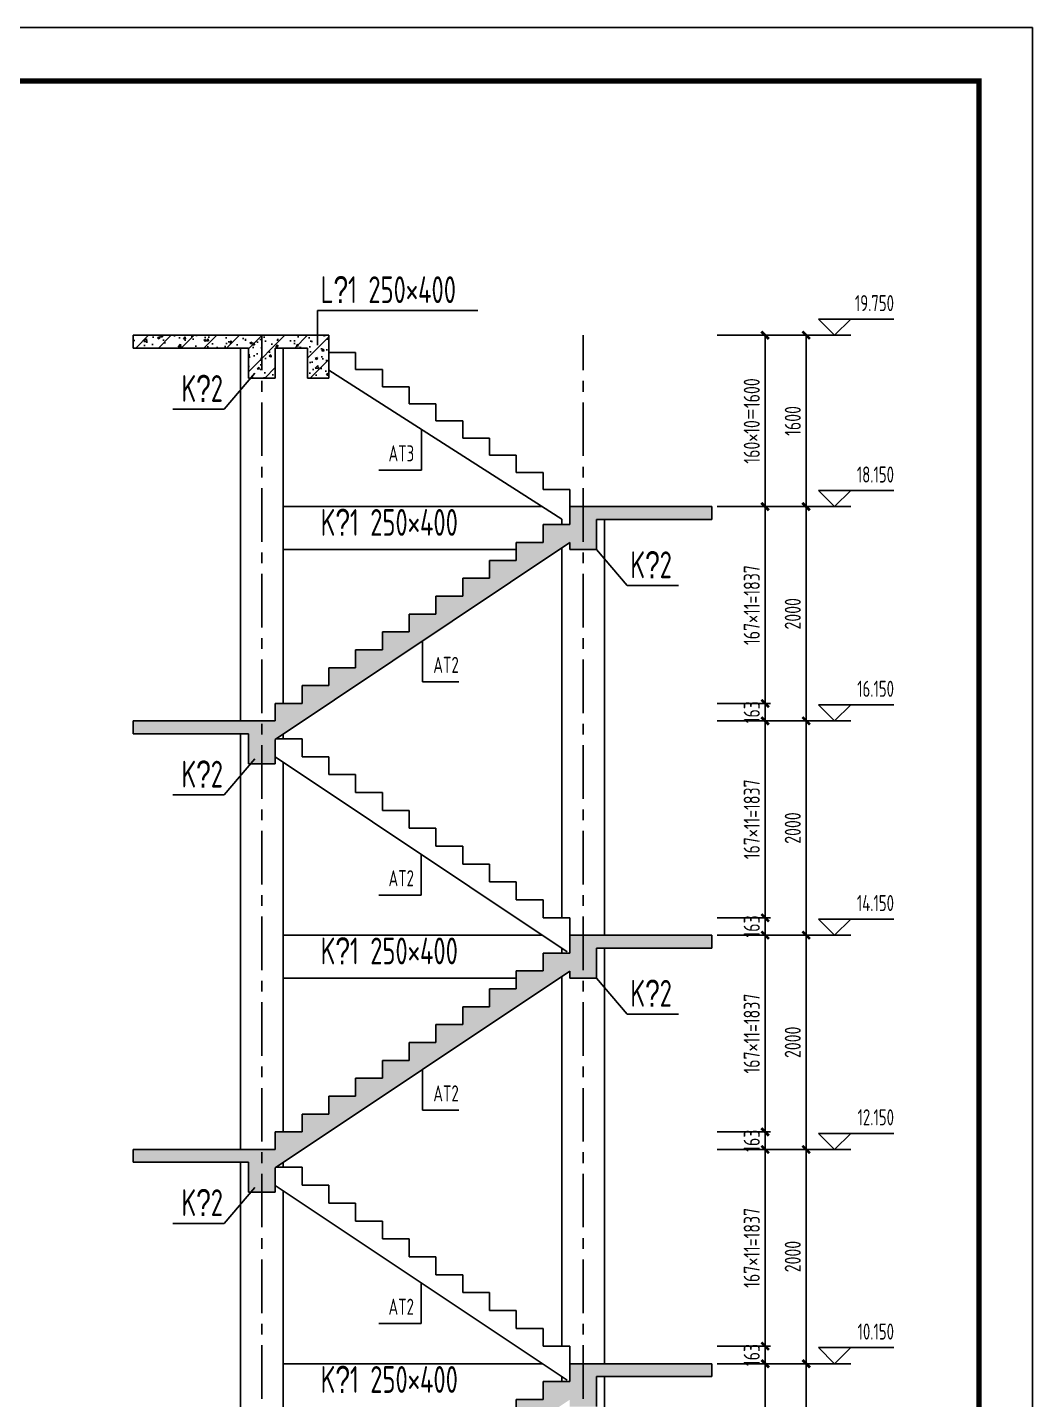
# Model space of a CAD drawing. Extents: x 665703 to 1047784, y -160603 to 92239.
# Drawn here: x 830371 to 849137, y -126801 to -101186 of the extents above; entities that cross this region are included whole.
import ezdxf
from ezdxf.enums import TextEntityAlignment as Align

# ---------------------------------------------------------------- set-up
doc = ezdxf.new("R2010")
doc.units = 0
doc.header["$LTSCALE"] = 800
doc.linetypes.add('CENTER', pattern=[2, 1.25, -0.25, 0.25, -0.25])
doc.layers.get('0').update_dxf_attribs({"linetype": 'CONTINUOUS'})
doc.layers.get('Defpoints').update_dxf_attribs({"linetype": 'CONTINUOUS'})
for name, color, linetype in [('AXIS', 4, 'CENTER'), ('DIM', 2, 'CONTINUOUS'), ('HATCH', 254, 'CONTINUOUS'), ('TEXT', 7, 'CONTINUOUS'), ('THIN', 7, 'CONTINUOUS'), ('TK', 7, 'CONTINUOUS'), ('中粗', 3, 'CONTINUOUS')]:
    doc.layers.add(name, color=color, linetype=linetype)
doc.styles.add('TSSD_Dimension', font='Tssdeng.shx', dxfattribs={"width": 0.75, "bigfont": 'hztxt.shx'})
doc.styles.add('TSSD_Label', font='Tssdeng.shx', dxfattribs={"width": 0.7, "bigfont": 'hztxt.shx'})
doc.styles.add('TSSD_Norm', font='Tssdeng.shx', dxfattribs={"bigfont": 'hztxt.shx'})
doc.dimstyles.new('TSSD_50_100', dxfattribs={"dimtxt": 300, "dimasz": 100, "dimexe": 100, "dimexo": 100, "dimgap": 100, "dimtad": 1, "dimdec": 0, "dimlfac": 0.5, "dimzin": 0, "dimdsep": 46, "dimtxsty": 'TSSD_Dimension', "dimblk": '_tsdbk', "dimcen": 0, "dimdle": 100, "dimclrt": 7, "dimadec": 0, "dimazin": 0, "dimtfac": 1, "dimtdec": 0, "dimtix": 1, "dimtmove": 2, "dimatfit": 3, "dimldrblk": '_tsdbk', "dimfxl": 0, "dimtolj": 1, "dimtzin": 0, "dimarcsym": 0})
pattern_1 = [(50, (-126409.8, 98630.35), (430.35611, -37.65128), [45, -495]), (355, (-126409.8, 98630.35), (-83.2508, 451.31528), [36, -396]), (100.4514, (-126373.9, 98627.2), (347.10563, 413.66373), [38.24411, -420.68527]), (46.1842, (-126409.8, 98750.35), (640.34463, -99.3114), [67.5, -742.5]), (96.6356, (-126356.4, 98742.1), (560.79762, 584.47072), [57.36617, -631.0278]), (351.1842, (-126409.8, 98750.35), (560.79717, 584.47116), [54, -594]), (21, (-126349.8, 98720.35), (358.14423, -241.57133), [45, -495]), (326, (-126349.8, 98720.35), (145.9892, 435.09003), [36, -396]), (71.4514, (-126319.94, 98700.2), (504.13358, 193.5183), [38.24411, -420.68527]), (37.5, (-126409.78, 98630.35), (7.295913, 199.736312), [0, -391.2, 0, -402, 0, -397.5]), (7.5, (-126409.78, 98630.35), (157.841722, 236.647027), [0, -229.2, 0, -382.2, 0, -151.5]), (327.5, (-126543.58, 98630.35), (320.293462, -13.532923), [0, -150, 0, -468, 0, -621]), (317.5, (-126603.58, 98630.35), (349.9117, 60.06299), [0, -195, 0, -310.8, 0, -441]), (45, (-126409.78, 98630.35), (-212.13203, 212.13203), [])]

# ---------------------------------------------------------------- blocks, each defined once
blk = doc.blocks.new('_tsdbk')
blk.add_line((-1, 0), (0, 0))
blk.add_lwpolyline([(-0.7, -0.7, 0.5, 0.5, 0), (0.7, 0.7, 0.5, 0.5, 0)], format="xyseb")
blk = doc.blocks.new('*D620')
at = {"layer": 'Defpoints', "color": 0, "transparency": 16777216}
for p in [(837047, -126132), (838044, -126132), (837047, -129806)]:
    blk.add_point(p, dxfattribs=at)
at = {"layer": 'DIM', "color": 0, "lineweight": -2, "transparency": 16777216}
for p, q in [((837147, -126132), (838144, -126132)), ((838044, -129706), (838044, -126232)), ((837147, -129806), (838144, -129806))]:
    blk.add_line(p, q, dxfattribs=at)
at = {"layer": 'DIM', "color": 0, "lineweight": -2, "transparency": 16777216, "xscale": 100, "yscale": 100, "zscale": 100}
for p, rotation in [((838044, -126132), 90), ((838044, -129806), 270)]:
    blk.add_blockref('_tsdbk', p, dxfattribs=dict(at, rotation=rotation))
at = {"layer": 'DIM', "color": 7, "transparency": 16777216, "insert": (837794, -127969), "char_height": 300, "attachment_point": 5, "rotation": 90, "style": 'TSSD_Dimension'}
blk.add_mtext('\\A1;167×11=1837', dxfattribs=at)
blk = doc.blocks.new('*D621')
at = {"layer": 'Defpoints', "color": 0, "transparency": 16777216}
for p in [(837047, -126132), (838810, -126132), (837047, -130132)]:
    blk.add_point(p, dxfattribs=at)
at = {"layer": 'DIM', "color": 0, "lineweight": -2, "transparency": 16777216}
for p, q in [((837147, -126132), (838910, -126132)), ((838810, -130032), (838810, -126232)), ((837147, -130132), (838910, -130132))]:
    blk.add_line(p, q, dxfattribs=at)
at = {"layer": 'DIM', "color": 0, "lineweight": -2, "transparency": 16777216, "xscale": 100, "yscale": 100, "zscale": 100}
for p, rotation in [((838810, -126132), 90), ((838810, -130132), 270)]:
    blk.add_blockref('_tsdbk', p, dxfattribs=dict(at, rotation=rotation))
at = {"layer": 'DIM', "color": 7, "transparency": 16777216, "insert": (838560, -128132), "char_height": 300, "attachment_point": 5, "rotation": 90, "style": 'TSSD_Dimension'}
blk.add_mtext('\\A1;2000', dxfattribs=at)
blk = doc.blocks.new('*D622')
at = {"layer": 'Defpoints', "color": 0, "transparency": 16777216}
for p in [(837047, -125806), (838044, -125806), (837047, -126132)]:
    blk.add_point(p, dxfattribs=at)
at = {"layer": 'DIM', "color": 0, "lineweight": -2, "transparency": 16777216}
for p, q in [((838044, -125706), (838044, -125606)), ((837147, -125806), (838144, -125806)), ((838044, -126132), (838044, -125806)), ((837147, -126132), (838144, -126132)), ((838044, -126232), (838044, -126332))]:
    blk.add_line(p, q, dxfattribs=at)
at = {"layer": 'DIM', "color": 0, "lineweight": -2, "transparency": 16777216, "xscale": 100, "yscale": 100, "zscale": 100}
for p, rotation in [((838044, -125806), 270), ((838044, -126132), 90)]:
    blk.add_blockref('_tsdbk', p, dxfattribs=dict(at, rotation=rotation))
at = {"layer": 'DIM', "color": 7, "transparency": 16777216, "insert": (837794, -125969), "char_height": 300, "attachment_point": 5, "rotation": 90, "style": 'TSSD_Dimension'}
blk.add_mtext('\\A1;163', dxfattribs=at)
blk = doc.blocks.new('*D623')
at = {"layer": 'Defpoints', "color": 0, "transparency": 16777216}
for p in [(837047, -122132), (838044, -122132), (837047, -125806)]:
    blk.add_point(p, dxfattribs=at)
at = {"layer": 'DIM', "color": 0, "lineweight": -2, "transparency": 16777216}
for p, q in [((837147, -122132), (838144, -122132)), ((838044, -125706), (838044, -122232)), ((837147, -125806), (838144, -125806))]:
    blk.add_line(p, q, dxfattribs=at)
at = {"layer": 'DIM', "color": 0, "lineweight": -2, "transparency": 16777216, "xscale": 100, "yscale": 100, "zscale": 100}
for p, rotation in [((838044, -122132), 90), ((838044, -125806), 270)]:
    blk.add_blockref('_tsdbk', p, dxfattribs=dict(at, rotation=rotation))
at = {"layer": 'DIM', "color": 7, "transparency": 16777216, "insert": (837794, -123969), "char_height": 300, "attachment_point": 5, "rotation": 90, "style": 'TSSD_Dimension'}
blk.add_mtext('\\A1;167×11=1837', dxfattribs=at)
blk = doc.blocks.new('*D624')
at = {"layer": 'Defpoints', "color": 0, "transparency": 16777216}
for p in [(837047, -122132), (838810, -122132), (837047, -126132)]:
    blk.add_point(p, dxfattribs=at)
at = {"layer": 'DIM', "color": 0, "lineweight": -2, "transparency": 16777216}
for p, q in [((837147, -122132), (838910, -122132)), ((838810, -126032), (838810, -122232)), ((837147, -126132), (838910, -126132))]:
    blk.add_line(p, q, dxfattribs=at)
at = {"layer": 'DIM', "color": 0, "lineweight": -2, "transparency": 16777216, "xscale": 100, "yscale": 100, "zscale": 100}
for p, rotation in [((838810, -122132), 90), ((838810, -126132), 270)]:
    blk.add_blockref('_tsdbk', p, dxfattribs=dict(at, rotation=rotation))
at = {"layer": 'DIM', "color": 7, "transparency": 16777216, "insert": (838560, -124132), "char_height": 300, "attachment_point": 5, "rotation": 90, "style": 'TSSD_Dimension'}
blk.add_mtext('\\A1;2000', dxfattribs=at)
blk = doc.blocks.new('*D625')
at = {"layer": 'Defpoints', "color": 0, "transparency": 16777216}
for p in [(837047, -121806), (838044, -121806), (837047, -122132)]:
    blk.add_point(p, dxfattribs=at)
at = {"layer": 'DIM', "color": 0, "lineweight": -2, "transparency": 16777216}
for p, q in [((838044, -121706), (838044, -121606)), ((837147, -121806), (838144, -121806)), ((838044, -122132), (838044, -121806)), ((837147, -122132), (838144, -122132)), ((838044, -122232), (838044, -122332))]:
    blk.add_line(p, q, dxfattribs=at)
at = {"layer": 'DIM', "color": 0, "lineweight": -2, "transparency": 16777216, "xscale": 100, "yscale": 100, "zscale": 100}
for p, rotation in [((838044, -121806), 270), ((838044, -122132), 90)]:
    blk.add_blockref('_tsdbk', p, dxfattribs=dict(at, rotation=rotation))
at = {"layer": 'DIM', "color": 7, "transparency": 16777216, "insert": (837794, -121969), "char_height": 300, "attachment_point": 5, "rotation": 90, "style": 'TSSD_Dimension'}
blk.add_mtext('\\A1;163', dxfattribs=at)
blk = doc.blocks.new('*D626')
at = {"layer": 'Defpoints', "color": 0, "transparency": 16777216}
for p in [(837047, -118132), (838044, -118132), (837047, -121806)]:
    blk.add_point(p, dxfattribs=at)
at = {"layer": 'DIM', "color": 0, "lineweight": -2, "transparency": 16777216}
for p, q in [((837147, -118132), (838144, -118132)), ((838044, -121706), (838044, -118232)), ((837147, -121806), (838144, -121806))]:
    blk.add_line(p, q, dxfattribs=at)
at = {"layer": 'DIM', "color": 0, "lineweight": -2, "transparency": 16777216, "xscale": 100, "yscale": 100, "zscale": 100}
for p, rotation in [((838044, -118132), 90), ((838044, -121806), 270)]:
    blk.add_blockref('_tsdbk', p, dxfattribs=dict(at, rotation=rotation))
at = {"layer": 'DIM', "color": 7, "transparency": 16777216, "insert": (837794, -119969), "char_height": 300, "attachment_point": 5, "rotation": 90, "style": 'TSSD_Dimension'}
blk.add_mtext('\\A1;167×11=1837', dxfattribs=at)
blk = doc.blocks.new('*D627')
at = {"layer": 'Defpoints', "color": 0, "transparency": 16777216}
for p in [(837047, -118132), (838810, -118132), (837047, -122132)]:
    blk.add_point(p, dxfattribs=at)
at = {"layer": 'DIM', "color": 0, "lineweight": -2, "transparency": 16777216}
for p, q in [((837147, -118132), (838910, -118132)), ((838810, -122032), (838810, -118232)), ((837147, -122132), (838910, -122132))]:
    blk.add_line(p, q, dxfattribs=at)
at = {"layer": 'DIM', "color": 0, "lineweight": -2, "transparency": 16777216, "xscale": 100, "yscale": 100, "zscale": 100}
for p, rotation in [((838810, -118132), 90), ((838810, -122132), 270)]:
    blk.add_blockref('_tsdbk', p, dxfattribs=dict(at, rotation=rotation))
at = {"layer": 'DIM', "color": 7, "transparency": 16777216, "insert": (838560, -120132), "char_height": 300, "attachment_point": 5, "rotation": 90, "style": 'TSSD_Dimension'}
blk.add_mtext('\\A1;2000', dxfattribs=at)
blk = doc.blocks.new('*D628')
at = {"layer": 'Defpoints', "color": 0, "transparency": 16777216}
for p in [(837047, -117806), (838044, -117806), (837047, -118132)]:
    blk.add_point(p, dxfattribs=at)
at = {"layer": 'DIM', "color": 0, "lineweight": -2, "transparency": 16777216}
for p, q in [((837147, -117806), (838144, -117806)), ((838044, -117706), (838044, -117606)), ((838044, -118132), (838044, -117806)), ((837147, -118132), (838144, -118132)), ((838044, -118232), (838044, -118332))]:
    blk.add_line(p, q, dxfattribs=at)
at = {"layer": 'DIM', "color": 0, "lineweight": -2, "transparency": 16777216, "xscale": 100, "yscale": 100, "zscale": 100}
for p, rotation in [((838044, -117806), 270), ((838044, -118132), 90)]:
    blk.add_blockref('_tsdbk', p, dxfattribs=dict(at, rotation=rotation))
at = {"layer": 'DIM', "color": 7, "transparency": 16777216, "insert": (837794, -117969), "char_height": 300, "attachment_point": 5, "rotation": 90, "style": 'TSSD_Dimension'}
blk.add_mtext('\\A1;163', dxfattribs=at)
blk = doc.blocks.new('*D629')
at = {"layer": 'Defpoints', "color": 0, "transparency": 16777216}
for p in [(837047, -114132), (838044, -114132), (837047, -117806)]:
    blk.add_point(p, dxfattribs=at)
at = {"layer": 'DIM', "color": 0, "lineweight": -2, "transparency": 16777216}
for p, q in [((837147, -114132), (838144, -114132)), ((838044, -117706), (838044, -114232)), ((837147, -117806), (838144, -117806))]:
    blk.add_line(p, q, dxfattribs=at)
at = {"layer": 'DIM', "color": 0, "lineweight": -2, "transparency": 16777216, "xscale": 100, "yscale": 100, "zscale": 100}
for p, rotation in [((838044, -114132), 90), ((838044, -117806), 270)]:
    blk.add_blockref('_tsdbk', p, dxfattribs=dict(at, rotation=rotation))
at = {"layer": 'DIM', "color": 7, "transparency": 16777216, "insert": (837794, -115969), "char_height": 300, "attachment_point": 5, "rotation": 90, "style": 'TSSD_Dimension'}
blk.add_mtext('\\A1;167×11=1837', dxfattribs=at)
blk = doc.blocks.new('*D630')
at = {"layer": 'Defpoints', "color": 0, "transparency": 16777216}
for p in [(837047, -114132), (838810, -114132), (837047, -118132)]:
    blk.add_point(p, dxfattribs=at)
at = {"layer": 'DIM', "color": 0, "lineweight": -2, "transparency": 16777216}
for p, q in [((837147, -114132), (838910, -114132)), ((838810, -118032), (838810, -114232)), ((837147, -118132), (838910, -118132))]:
    blk.add_line(p, q, dxfattribs=at)
at = {"layer": 'DIM', "color": 0, "lineweight": -2, "transparency": 16777216, "xscale": 100, "yscale": 100, "zscale": 100}
for p, rotation in [((838810, -114132), 90), ((838810, -118132), 270)]:
    blk.add_blockref('_tsdbk', p, dxfattribs=dict(at, rotation=rotation))
at = {"layer": 'DIM', "color": 7, "transparency": 16777216, "insert": (838560, -116132), "char_height": 300, "attachment_point": 5, "rotation": 90, "style": 'TSSD_Dimension'}
blk.add_mtext('\\A1;2000', dxfattribs=at)
blk = doc.blocks.new('*D631')
at = {"layer": 'Defpoints', "color": 0, "transparency": 16777216}
for p in [(837047, -113806), (838044, -113806), (837047, -114132)]:
    blk.add_point(p, dxfattribs=at)
at = {"layer": 'DIM', "color": 0, "lineweight": -2, "transparency": 16777216}
for p, q in [((838044, -113706), (838044, -113606)), ((837147, -113806), (838144, -113806)), ((838044, -114132), (838044, -113806)), ((837147, -114132), (838144, -114132)), ((838044, -114232), (838044, -114332))]:
    blk.add_line(p, q, dxfattribs=at)
at = {"layer": 'DIM', "color": 0, "lineweight": -2, "transparency": 16777216, "xscale": 100, "yscale": 100, "zscale": 100}
for p, rotation in [((838044, -113806), 270), ((838044, -114132), 90)]:
    blk.add_blockref('_tsdbk', p, dxfattribs=dict(at, rotation=rotation))
at = {"layer": 'DIM', "color": 7, "transparency": 16777216, "insert": (837794, -113969), "char_height": 300, "attachment_point": 5, "rotation": 90, "style": 'TSSD_Dimension'}
blk.add_mtext('\\A1;163', dxfattribs=at)
blk = doc.blocks.new('*D632')
at = {"layer": 'Defpoints', "color": 0, "transparency": 16777216}
for p in [(837047, -110132), (838044, -110132), (837047, -113806)]:
    blk.add_point(p, dxfattribs=at)
at = {"layer": 'DIM', "color": 0, "lineweight": -2, "transparency": 16777216}
for p, q in [((837147, -110132), (838144, -110132)), ((838044, -113706), (838044, -110232)), ((837147, -113806), (838144, -113806))]:
    blk.add_line(p, q, dxfattribs=at)
at = {"layer": 'DIM', "color": 0, "lineweight": -2, "transparency": 16777216, "xscale": 100, "yscale": 100, "zscale": 100}
for p, rotation in [((838044, -110132), 90), ((838044, -113806), 270)]:
    blk.add_blockref('_tsdbk', p, dxfattribs=dict(at, rotation=rotation))
at = {"layer": 'DIM', "color": 7, "transparency": 16777216, "insert": (837794, -111969), "char_height": 300, "attachment_point": 5, "rotation": 90, "style": 'TSSD_Dimension'}
blk.add_mtext('\\A1;167×11=1837', dxfattribs=at)
blk = doc.blocks.new('*D633')
at = {"layer": 'Defpoints', "color": 0, "transparency": 16777216}
for p in [(837047, -110132), (838810, -110132), (837047, -114132)]:
    blk.add_point(p, dxfattribs=at)
at = {"layer": 'DIM', "color": 0, "lineweight": -2, "transparency": 16777216}
for p, q in [((837147, -110132), (838910, -110132)), ((838810, -114032), (838810, -110232)), ((837147, -114132), (838910, -114132))]:
    blk.add_line(p, q, dxfattribs=at)
at = {"layer": 'DIM', "color": 0, "lineweight": -2, "transparency": 16777216, "xscale": 100, "yscale": 100, "zscale": 100}
for p, rotation in [((838810, -110132), 90), ((838810, -114132), 270)]:
    blk.add_blockref('_tsdbk', p, dxfattribs=dict(at, rotation=rotation))
at = {"layer": 'DIM', "color": 7, "transparency": 16777216, "insert": (838560, -112132), "char_height": 300, "attachment_point": 5, "rotation": 90, "style": 'TSSD_Dimension'}
blk.add_mtext('\\A1;2000', dxfattribs=at)
blk = doc.blocks.new('*D634')
at = {"layer": 'Defpoints', "color": 0, "transparency": 16777216}
for p in [(837047, -106932), (838044, -106932), (837047, -110132)]:
    blk.add_point(p, dxfattribs=at)
at = {"layer": 'DIM', "color": 0, "lineweight": -2, "transparency": 16777216}
for p, q in [((837147, -106932), (838144, -106932)), ((838044, -110032), (838044, -107032)), ((837147, -110132), (838144, -110132))]:
    blk.add_line(p, q, dxfattribs=at)
at = {"layer": 'DIM', "color": 0, "lineweight": -2, "transparency": 16777216, "xscale": 100, "yscale": 100, "zscale": 100}
for p, rotation in [((838044, -106932), 90), ((838044, -110132), 270)]:
    blk.add_blockref('_tsdbk', p, dxfattribs=dict(at, rotation=rotation))
at = {"layer": 'DIM', "color": 7, "transparency": 16777216, "insert": (837794, -108532), "char_height": 300, "attachment_point": 5, "rotation": 90, "style": 'TSSD_Dimension'}
blk.add_mtext('\\A1;160×10＝1600', dxfattribs=at)
blk = doc.blocks.new('*D635')
at = {"layer": 'Defpoints', "color": 0, "transparency": 16777216}
for p in [(837047, -106932), (838810, -106932), (837047, -110132)]:
    blk.add_point(p, dxfattribs=at)
at = {"layer": 'DIM', "color": 0, "lineweight": -2, "transparency": 16777216}
for p, q in [((837147, -106932), (838910, -106932)), ((838810, -110032), (838810, -107032)), ((837147, -110132), (838910, -110132))]:
    blk.add_line(p, q, dxfattribs=at)
at = {"layer": 'DIM', "color": 0, "lineweight": -2, "transparency": 16777216, "xscale": 100, "yscale": 100, "zscale": 100}
for p, rotation in [((838810, -106932), 90), ((838810, -110132), 270)]:
    blk.add_blockref('_tsdbk', p, dxfattribs=dict(at, rotation=rotation))
at = {"layer": 'DIM', "color": 7, "transparency": 16777216, "insert": (838560, -108532), "char_height": 300, "attachment_point": 5, "rotation": 90, "style": 'TSSD_Dimension'}
blk.add_mtext('\\A1;1600', dxfattribs=at)

msp = doc.modelspace()

# ---------------------------------------------------------------- hatches: boundary and pattern name
at = {"layer": 'HATCH'}
h = msp.add_hatch(dxfattribs=at)
h.set_pattern_fill('ARMORED', color=256, scale=60, style=0)
h.set_pattern_definition(pattern_1)
h.paths.add_polyline_path([(834497.6, -107732.1), (834997.6, -107732.1), (834997.6, -107252.1), (834997.6, -107172.1), (835597.6, -107172.1), (835597.6, -107732.1), (835997.6, -107732.1), (835997.6, -107252.1), (835997.6, -106932.1), (832347.6, -106932.1), (832347.6, -107172.1), (834497.6, -107172.1)])
h = msp.add_hatch(dxfattribs=at)
h.set_pattern_fill('ARMORED', color=256, scale=60, style=0)
h.set_pattern_definition(pattern_1)
h.paths.add_polyline_path([(836997.6, -112470.1), (836997.6, -112804.1), (836497.6, -112804.1), (836497.6, -113138.1), (835997.6, -113138.1), (835997.6, -113472.1), (835497.6, -113472.1), (835497.6, -113806.1), (834997.6, -113806.1), (834997.6, -114132.1), (832347.6, -114132.1), (832347.6, -114372.1), (834497.6, -114372.1), (834497.6, -114932.1), (834997.6, -114932.1), (834997.6, -114476.9), (840497.6, -110802.9), (840497.6, -110932.1), (840997.6, -110932.1), (840997.6, -110372.1), (843147.6, -110372.1), (843147.6, -110132.1), (840497.6, -110132.1), (840497.6, -110466.1), (839997.6, -110466.1), (839997.6, -110800.1), (839497.6, -110800.1), (839497.6, -111134.1), (838997.6, -111134.1), (838997.6, -111468.1), (838497.6, -111468.1), (838497.6, -111802.1), (837997.6, -111802.1), (837997.6, -112136.1), (837497.6, -112136.1), (837497.6, -112470.1)])
h = msp.add_hatch(dxfattribs=at)
h.set_pattern_fill('ARMORED', color=256, scale=60, style=0)
h.set_pattern_definition(pattern_1)
h.paths.add_polyline_path([(836997.6, -120804.1), (836497.6, -120804.1), (836497.6, -121138.1), (835997.6, -121138.1), (835997.6, -121472.1), (835497.6, -121472.1), (835497.6, -121806.1), (834997.6, -121806.1), (834997.6, -122132.1), (832347.6, -122132.1), (832347.6, -122372.1), (834497.6, -122372.1), (834497.6, -122932.1), (834997.6, -122932.1), (834997.6, -122476.9), (840497.6, -118802.9), (840497.6, -118932.1), (840997.6, -118932.1), (840997.6, -118372.1), (843147.6, -118372.1), (843147.6, -118132.1), (840497.6, -118132.1), (840497.6, -118466.1), (839997.6, -118466.1), (839997.6, -118800.1), (839497.6, -118800.1), (839497.6, -119134.1), (838997.6, -119134.1), (838997.6, -119468.1), (838497.6, -119468.1), (838497.6, -119802.1), (837997.6, -119802.1), (837997.6, -120136.1), (837497.6, -120136.1), (837497.6, -120470.1), (836997.6, -120470.1)])
h = msp.add_hatch(dxfattribs=at)
h.set_pattern_fill('ARMORED', color=256, scale=60, style=0)
h.set_pattern_definition(pattern_1)
h.paths.add_polyline_path([(837997.6, -128136.1), (837497.6, -128136.1), (837497.6, -128470.1), (836997.6, -128470.1), (836997.6, -128804.1), (836497.6, -128804.1), (836497.6, -129138.1), (835997.6, -129138.1), (835997.6, -129472.1), (835497.6, -129472.1), (835497.6, -129806.1), (834997.6, -129806.1), (834997.6, -130132.1), (832347.6, -130132.1), (832347.6, -130372.1), (834497.6, -130372.1), (834497.6, -130932.1), (834997.6, -130932.1), (834997.6, -130476.9), (840497.6, -126802.9), (840497.6, -126932.1), (840997.6, -126932.1), (840997.6, -126372.1), (843147.6, -126372.1), (843147.6, -126132.1), (840497.6, -126132.1), (840497.6, -126466.1), (839997.6, -126466.1), (839997.6, -126800.1), (839497.6, -126800.1), (839497.6, -127134.1), (838997.6, -127134.1), (838997.6, -127468.1), (838497.6, -127468.1), (838497.6, -127802.1), (837997.6, -127802.1)])

# ---------------------------------------------------------------- linework, layer by layer
at = {"layer": 'AXIS'}
for p, q in [((834747.6, -147585.7), (834747.6, -106932.1)), ((840747.6, -147585.7), (840747.6, -106932.1))]:
    msp.add_line(p, q, dxfattribs=at)
at = {"layer": 'TEXT'}
for p, q in [((835785.5, -107118.4), (835785.5, -106469.4)), ((835785.5, -106469.4), (838778.5, -106469.4)), ((834616.2, -107640.7), (834045.1, -108313.8)), ((834045.1, -108313.8), (833085.1, -108313.8)), ((837726, -109451.9), (837726, -108690.7)), ((836934.8, -109451.9), (837726, -109451.9)), ((840997.6, -110932.1), (841568.7, -111605.2)), ((841568.7, -111605.2), (842528.7, -111605.2)), ((837747.6, -113401), (837747.6, -112639.9)), ((837747.6, -113401), (838423.9, -113401)), ((834616.2, -114840.7), (834045.1, -115513.8)), ((834045.1, -115513.8), (833085.1, -115513.8)), ((837721.7, -117383.7), (837721.7, -116622.5)), ((836930.5, -117383.7), (837721.7, -117383.7)), ((840997.6, -118932.1), (841568.7, -119605.2)), ((841568.7, -119605.2), (842528.7, -119605.2)), ((837747.6, -121401), (837747.6, -120639.9)), ((837747.6, -121401), (838423.9, -121401)), ((834616.2, -122840.7), (834045.1, -123513.8)), ((834045.1, -123513.8), (833085.1, -123513.8)), ((837721.7, -125383.7), (837721.7, -124622.5)), ((836930.5, -125383.7), (837721.7, -125383.7))]:
    msp.add_line(p, q, dxfattribs=at)
at = {"layer": 'THIN'}
for p, q in [((845442.3, -106932.1), (845142.3, -106632.1)), ((845142.3, -106632.1), (845742.3, -106632.1)), ((845442.3, -106932.1), (845742.3, -106632.1)), ((845742.3, -106632.1), (846550, -106632.1)), ((845010.1, -106932.1), (845742.3, -106932.1)), ((845442.3, -106932.1), (845442.3, -106932.1)), ((845442.3, -110132.1), (845142.3, -109832.1)), ((845142.3, -109832.1), (845742.3, -109832.1)), ((845442.3, -110132.1), (845742.3, -109832.1)), ((845742.3, -109832.1), (846550, -109832.1)), ((845010.1, -110132.1), (845742.3, -110132.1)), ((845442.3, -110132.1), (845442.3, -110132.1)), ((845442.3, -114132.1), (845142.3, -113832.1)), ((845142.3, -113832.1), (845742.3, -113832.1)), ((845442.3, -114132.1), (845742.3, -113832.1)), ((845742.3, -113832.1), (846550, -113832.1)), ((845010.1, -114132.1), (845742.3, -114132.1)), ((845442.3, -114132.1), (845442.3, -114132.1)), ((845442.3, -118132.1), (845142.3, -117832.1)), ((845142.3, -117832.1), (845742.3, -117832.1)), ((845442.3, -118132.1), (845742.3, -117832.1)), ((845742.3, -117832.1), (846550, -117832.1)), ((845010.1, -118132.1), (845742.3, -118132.1)), ((845442.3, -118132.1), (845442.3, -118132.1)), ((845442.3, -122132.1), (845142.3, -121832.1)), ((845142.3, -121832.1), (845742.3, -121832.1)), ((845442.3, -122132.1), (845742.3, -121832.1)), ((845742.3, -121832.1), (846550, -121832.1)), ((845010.1, -122132.1), (845742.3, -122132.1)), ((845442.3, -122132.1), (845442.3, -122132.1)), ((845442.3, -126132.1), (845142.3, -125832.1)), ((845142.3, -125832.1), (845742.3, -125832.1)), ((845442.3, -126132.1), (845742.3, -125832.1)), ((845742.3, -125832.1), (846550, -125832.1)), ((845010.1, -126132.1), (845742.3, -126132.1)), ((845442.3, -126132.1), (845442.3, -126132.1))]:
    msp.add_line(p, q, dxfattribs=at)
at = {"layer": 'TK', "color": 2}
msp.add_lwpolyline([(849137.2, -101185.5), (765037.2, -101185.5), (765037.2, -160585.5), (849137.2, -160585.5)], close=True, dxfattribs=at)
at = {"layer": 'TK', "color": 2, "const_width": 100}
msp.add_lwpolyline([(767537.2, -102185.5), (848137.2, -102185.5), (848137.2, -159585.5), (767537.2, -159585.5)], close=True, dxfattribs=at)
at = {"layer": '中粗'}
for p, q in [((835997.6, -106932.1), (832347.6, -106932.1)), ((832347.6, -106932.1), (832347.6, -107172.1)), ((835997.6, -107252.1), (835997.6, -106932.1)), ((832347.6, -107172.1), (834497.6, -107172.1)), ((834347.6, -114132.1), (834347.6, -107172.1)), ((834497.6, -107172.1), (834497.6, -107732.1)), ((834497.6, -107172.1), (834497.6, -107732.1)), ((834997.6, -107252.1), (834997.6, -107172.1)), ((834997.6, -107172.1), (835597.6, -107172.1)), ((834997.6, -107732.1), (834997.6, -107252.1)), ((835147.6, -113806.1), (835147.6, -107172.1)), ((835597.6, -107172.1), (835597.6, -107732.1)), ((836497.6, -107252.1), (835997.6, -107252.1)), ((835997.6, -107732.1), (835997.6, -107252.1)), ((836497.6, -107572.1), (836497.6, -107252.1)), ((835997.6, -107584.6), (840347.6, -110368.6)), ((836997.6, -107572.1), (836497.6, -107572.1)), ((836997.6, -107892.1), (836997.6, -107572.1)), ((834497.6, -107732.1), (834997.6, -107732.1)), ((835597.6, -107732.1), (835997.6, -107732.1)), ((837497.6, -107892.1), (836997.6, -107892.1)), ((837497.6, -108212.1), (837497.6, -107892.1)), ((837997.6, -108212.1), (837497.6, -108212.1)), ((837997.6, -108532.1), (837997.6, -108212.1)), ((838497.6, -108532.1), (837997.6, -108532.1)), ((838497.6, -108852.1), (838497.6, -108532.1)), ((838997.6, -108852.1), (838497.6, -108852.1)), ((838997.6, -109172.1), (838997.6, -108852.1)), ((839497.6, -109172.1), (838997.6, -109172.1)), ((839497.6, -109492.1), (839497.6, -109172.1)), ((839997.6, -109492.1), (839497.6, -109492.1)), ((839997.6, -109812.1), (839997.6, -109492.1)), ((840497.6, -109812.1), (839997.6, -109812.1)), ((840497.6, -110132.1), (840497.6, -109812.1)), ((839981.6, -110132.1), (835147.6, -110132.1)), ((843147.6, -110132.1), (840497.6, -110132.1)), ((840497.6, -110466.1), (840497.6, -110132.1)), ((840497.6, -110132.1), (840497.6, -110466.1)), ((843147.6, -110132.1), (843147.6, -110372.1)), ((840347.6, -110466.1), (840347.6, -110368.6)), ((843147.6, -110372.1), (840997.6, -110372.1)), ((840997.6, -110372.1), (840997.6, -110932.1)), ((841147.6, -118132.1), (841147.6, -110372.1)), ((840497.6, -110466.1), (839997.6, -110466.1)), ((839997.6, -110466.1), (839997.6, -110800.1)), ((840497.6, -110802.9), (834997.6, -114476.9)), ((839997.6, -110800.1), (839497.6, -110800.1)), ((839497.6, -110800.1), (839497.6, -111134.1)), ((840347.6, -117806.1), (840347.6, -110903.1)), ((840497.6, -110802.9), (840497.6, -110932.1)), ((839497.6, -110932.1), (835147.6, -110932.1)), ((839497.6, -111134.1), (838997.6, -111134.1)), ((838997.6, -111134.1), (838997.6, -111468.1)), ((840997.6, -110932.1), (840497.6, -110932.1)), ((838997.6, -111468.1), (838497.6, -111468.1)), ((838497.6, -111468.1), (838497.6, -111802.1)), ((838497.6, -111802.1), (837997.6, -111802.1)), ((837997.6, -111802.1), (837997.6, -112136.1)), ((837997.6, -112136.1), (837497.6, -112136.1)), ((837497.6, -112136.1), (837497.6, -112470.1)), ((837497.6, -112470.1), (836997.6, -112470.1)), ((836997.6, -112470.1), (836997.6, -112804.1)), ((836997.6, -112804.1), (836497.6, -112804.1)), ((836497.6, -112804.1), (836497.6, -113138.1)), ((836497.6, -113138.1), (835997.6, -113138.1)), ((835997.6, -113138.1), (835997.6, -113472.1)), ((835997.6, -113472.1), (835497.6, -113472.1)), ((835497.6, -113472.1), (835497.6, -113806.1)), ((835497.6, -113806.1), (834997.6, -113806.1)), ((834997.6, -113806.1), (834997.6, -114132.1)), ((832347.6, -114132.1), (834997.6, -114132.1)), ((832347.6, -114132.1), (832347.6, -114372.1)), ((832347.6, -114372.1), (834497.6, -114372.1)), ((834347.6, -122132.1), (834347.6, -114372.1)), ((834497.6, -114372.1), (834497.6, -114932.1)), ((834997.6, -114476.9), (834997.6, -114932.1)), ((835013.7, -114466.1), (835497.6, -114466.1)), ((835147.6, -114466.1), (835147.6, -114376.7)), ((835497.6, -114466.1), (835497.6, -114800.1)), ((834497.6, -114932.1), (834997.6, -114932.1)), ((834997.6, -114802.9), (840445.7, -118442.1)), ((835147.6, -121806.1), (835147.6, -114903.1)), ((835497.6, -114800.1), (835997.6, -114800.1)), ((835997.6, -114800.1), (835997.6, -115134.1)), ((835997.6, -115134.1), (836497.6, -115134.1)), ((836497.6, -115134.1), (836497.6, -115468.1)), ((836497.6, -115468.1), (836997.6, -115468.1)), ((836997.6, -115468.1), (836997.6, -115802.1)), ((836997.6, -115802.1), (837497.6, -115802.1)), ((837497.6, -115802.1), (837497.6, -116136.1)), ((837497.6, -116136.1), (837997.6, -116136.1)), ((837997.6, -116136.1), (837997.6, -116470.1)), ((837997.6, -116470.1), (838497.6, -116470.1)), ((838497.6, -116470.1), (838497.6, -116804.1)), ((838497.6, -116804.1), (838997.6, -116804.1)), ((838997.6, -116804.1), (838997.6, -117138.1)), ((838997.6, -117138.1), (839497.6, -117138.1)), ((839497.6, -117138.1), (839497.6, -117472.1)), ((839497.6, -117472.1), (839997.6, -117472.1)), ((839997.6, -117472.1), (839997.6, -117806.1)), ((839997.6, -117806.1), (840497.6, -117806.1)), ((840497.6, -117806.1), (840497.6, -118132.1)), ((839981.6, -118132.1), (835147.6, -118132.1)), ((843147.6, -118132.1), (840497.6, -118132.1)), ((840497.6, -118466.1), (840497.6, -118132.1)), ((840497.6, -118132.1), (840497.6, -118466.1)), ((843147.6, -118132.1), (843147.6, -118372.1)), ((840497.6, -118466.1), (839997.6, -118466.1)), ((839997.6, -118466.1), (839997.6, -118800.1)), ((840347.6, -118466.1), (840347.6, -118376.7)), ((843147.6, -118372.1), (840997.6, -118372.1)), ((840997.6, -118372.1), (840997.6, -118932.1)), ((841147.6, -126132.1), (841147.6, -118372.1)), ((840497.6, -118802.9), (834997.6, -122476.9)), ((839997.6, -118800.1), (839497.6, -118800.1)), ((839497.6, -118800.1), (839497.6, -119134.1)), ((840497.6, -118802.9), (840497.6, -118932.1)), ((839497.6, -118932.1), (835147.6, -118932.1)), ((840347.6, -125806.1), (840347.6, -118903.1)), ((840997.6, -118932.1), (840497.6, -118932.1)), ((839497.6, -119134.1), (838997.6, -119134.1)), ((838997.6, -119134.1), (838997.6, -119468.1)), ((838997.6, -119468.1), (838497.6, -119468.1)), ((838497.6, -119468.1), (838497.6, -119802.1)), ((838497.6, -119802.1), (837997.6, -119802.1)), ((837997.6, -119802.1), (837997.6, -120136.1)), ((837997.6, -120136.1), (837497.6, -120136.1)), ((837497.6, -120136.1), (837497.6, -120470.1)), ((837497.6, -120470.1), (836997.6, -120470.1)), ((836997.6, -120470.1), (836997.6, -120804.1)), ((836997.6, -120804.1), (836497.6, -120804.1)), ((836497.6, -120804.1), (836497.6, -121138.1)), ((836497.6, -121138.1), (835997.6, -121138.1)), ((835997.6, -121138.1), (835997.6, -121472.1)), ((835997.6, -121472.1), (835497.6, -121472.1)), ((835497.6, -121472.1), (835497.6, -121806.1)), ((835497.6, -121806.1), (834997.6, -121806.1)), ((834997.6, -121806.1), (834997.6, -122132.1)), ((832347.6, -122132.1), (834997.6, -122132.1)), ((832347.6, -122132.1), (832347.6, -122372.1)), ((832347.6, -122372.1), (834497.6, -122372.1)), ((834347.6, -130132.1), (834347.6, -122372.1)), ((834497.6, -122372.1), (834497.6, -122932.1)), ((835147.6, -122466.1), (835147.6, -122376.7)), ((834997.6, -122476.9), (834997.6, -122932.1)), ((835013.7, -122466.1), (835497.6, -122466.1)), ((835497.6, -122466.1), (835497.6, -122800.1)), ((834497.6, -122932.1), (834997.6, -122932.1)), ((834997.6, -122802.9), (840445.7, -126442.1)), ((835147.6, -129806.1), (835147.6, -122903.1)), ((835497.6, -122800.1), (835997.6, -122800.1)), ((835997.6, -122800.1), (835997.6, -123134.1)), ((835997.6, -123134.1), (836497.6, -123134.1)), ((836497.6, -123134.1), (836497.6, -123468.1)), ((836497.6, -123468.1), (836997.6, -123468.1)), ((836997.6, -123468.1), (836997.6, -123802.1)), ((836997.6, -123802.1), (837497.6, -123802.1)), ((837497.6, -123802.1), (837497.6, -124136.1)), ((837997.6, -124136.1), (837497.6, -124136.1)), ((837997.6, -124136.1), (837997.6, -124470.1)), ((837997.6, -124470.1), (838497.6, -124470.1)), ((838497.6, -124470.1), (838497.6, -124804.1)), ((838497.6, -124804.1), (838997.6, -124804.1)), ((838997.6, -124804.1), (838997.6, -125138.1)), ((838997.6, -125138.1), (839497.6, -125138.1)), ((839497.6, -125138.1), (839497.6, -125472.1)), ((839497.6, -125472.1), (839997.6, -125472.1)), ((839997.6, -125472.1), (839997.6, -125806.1)), ((839997.6, -125806.1), (840497.6, -125806.1)), ((840497.6, -125806.1), (840497.6, -126132.1)), ((839981.6, -126132.1), (835147.6, -126132.1)), ((843147.6, -126132.1), (840497.6, -126132.1)), ((840497.6, -126466.1), (840497.6, -126132.1)), ((840497.6, -126132.1), (840497.6, -126466.1)), ((843147.6, -126132.1), (843147.6, -126372.1)), ((840497.6, -126466.1), (839997.6, -126466.1)), ((839997.6, -126466.1), (839997.6, -126800.1)), ((840347.6, -126466.1), (840347.6, -126376.7)), ((843147.6, -126372.1), (840997.6, -126372.1)), ((840997.6, -126372.1), (840997.6, -126932.1)), ((841147.6, -134132.1), (841147.6, -126372.1)), ((839997.6, -126800.1), (839497.6, -126800.1)), ((839497.6, -126800.1), (839497.6, -127134.1))]:
    msp.add_line(p, q, dxfattribs=at)

# ---------------------------------------------------------------- texts
at = {"layer": 'TEXT', "style": 'TSSD_Norm', "width": 0.7}
for s, p in [('L%%1351 250×400', (835844.3, -106331.3)), ('K%%1352', (833245.9, -108175.6)), ('K%%1351 250×400', (835844.3, -110676.4)), ('K%%1352', (841627.5, -111467.1)), ('K%%1352', (833245.9, -115375.6)), ('K%%1351 250×400', (835844.3, -118676.4)), ('K%%1352', (841627.5, -119467.1)), ('K%%1352', (833245.9, -123375.6)), ('K%%1351 250×400', (835844.3, -126676.4))]:
    msp.add_text(s, height=500, dxfattribs=at).set_placement(p)
at = {"layer": 'TEXT', "style": 'TSSD_Label', "width": 0.7}
for s, p in [('AT3', (837591.9, -109376.9)), ('AT2', (838423.9, -113326)), ('AT2', (837587.6, -117308.7)), ('AT2', (838423.9, -121326)), ('AT2', (837587.6, -125308.7))]:
    msp.add_text(s, height=300, dxfattribs=at).set_placement(p, align=Align.BOTTOM_RIGHT)
at = {"layer": 'THIN', "style": 'TSSD_Label', "width": 0.7}
for s, p in [('19.750', (846550, -106572.1)), ('18.150', (846550, -109772.1)), ('16.150', (846550, -113772.1)), ('14.150', (846550, -117772.1)), ('12.150', (846550, -121772.1)), ('10.150', (846550, -125772.1))]:
    msp.add_text(s, height=300, dxfattribs=at).set_placement(p, align=Align.BOTTOM_RIGHT)

# ---------------------------------------------------------------- dimensions: what is measured, and where the dimension line sits
at = {"layer": 'DIM'}
for base, p1, p2, text, picture, middle in [((844144, -106932.1), (843147.6, -110132.1), (843147.6, -106932.1), '160×10＝<>', '*D634', (843894, -108532.1)), ((844144, -110132.1), (843147.6, -113806.1), (843147.6, -110132.1), '167×11=<>', '*D632', (843894, -111969.1)), ((844144, -114132.1), (843147.6, -117806.1), (843147.6, -114132.1), '167×11=<>', '*D629', (843894, -115969.1)), ((844144, -118132.1), (843147.6, -121806.1), (843147.6, -118132.1), '167×11=<>', '*D626', (843894, -119969.1)), ((844144, -122132.1), (843147.6, -125806.1), (843147.6, -122132.1), '167×11=<>', '*D623', (843894, -123969.1)), ((844144, -126132.1), (843147.6, -129806.1), (843147.6, -126132.1), '167×11=<>', '*D620', (843894, -127969.1))]:
    dim = msp.add_linear_dim(base=base, p1=p1, p2=p2, angle=90, text=text, dimstyle='TSSD_50_100', dxfattribs=at)
    dim.commit()
    dim.dimension.update_dxf_attribs({"geometry": picture, "text_midpoint": middle, "insert": (6100.4, 0)})
for base, p1, p2, picture, middle in [((844910.1, -106932.1), (843147.6, -110132.1), (843147.6, -106932.1), '*D635', (844660.1, -108532.1)), ((844910.1, -110132.1), (843147.6, -114132.1), (843147.6, -110132.1), '*D633', (844660.1, -112132.1)), ((844144, -113806.1), (843147.6, -114132.1), (843147.6, -113806.1), '*D631', (843894, -113969.1)), ((844910.1, -114132.1), (843147.6, -118132.1), (843147.6, -114132.1), '*D630', (844660.1, -116132.1)), ((844144, -117806.1), (843147.6, -118132.1), (843147.6, -117806.1), '*D628', (843894, -117969.1)), ((844910.1, -118132.1), (843147.6, -122132.1), (843147.6, -118132.1), '*D627', (844660.1, -120132.1)), ((844144, -121806.1), (843147.6, -122132.1), (843147.6, -121806.1), '*D625', (843894, -121969.1)), ((844910.1, -122132.1), (843147.6, -126132.1), (843147.6, -122132.1), '*D624', (844660.1, -124132.1)), ((844144, -125806.1), (843147.6, -126132.1), (843147.6, -125806.1), '*D622', (843894, -125969.1)), ((844910.1, -126132.1), (843147.6, -130132.1), (843147.6, -126132.1), '*D621', (844660.1, -128132.1))]:
    dim = msp.add_linear_dim(base=base, p1=p1, p2=p2, angle=90, dimstyle='TSSD_50_100', dxfattribs=at)
    dim.commit()
    dim.dimension.update_dxf_attribs({"geometry": picture, "text_midpoint": middle, "insert": (6100.4, 0)})

doc.saveas('drawing.dxf')
